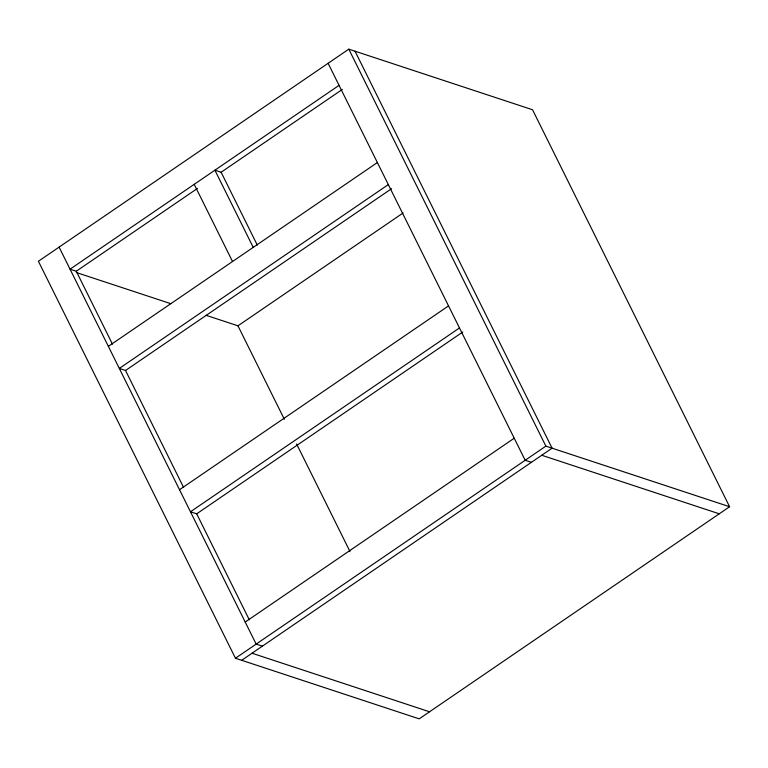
<?xml version="1.0" encoding="UTF-8"?>
<svg xmlns="http://www.w3.org/2000/svg" width="768" height="768" viewBox="0 0 768 768"><rect width="100%" height="100%" fill="white"/><g stroke="black" fill="none" stroke-linecap="round" stroke-linejoin="round"><path stroke-width="1.15" d="M348.806 49.152L38.4 261.264L235.459 658.243L419.194 718.848L729.6 506.736L532.541 109.757L348.806 49.152L545.866 446.131L729.6 506.736M339.062 85.344L70.042 269.184L76.272 271.238L112.454 344.141M76.272 271.238L197.472 188.41M253.219 247.382L214.896 170.189L221.126 172.243L342.336 89.424M108.355 346.368L377.376 162.538M388.33 184.589L119.309 368.429L125.539 370.483L183.619 487.488M125.539 370.483L391.584 188.678M206.093 315.312L237.955 325.824L403.075 212.986M179.52 489.725L448.541 305.894M459.485 327.946L190.474 511.776L196.694 513.83L249.312 619.824M196.694 513.83L462.749 332.026M245.213 622.051L514.224 438.221M235.459 658.243L545.866 446.131M241.69 660.298L552.096 448.186L355.037 51.206M76.378 272.534L170.822 303.677M541.747 455.261L719.251 513.802M531.408 462.326L525.178 460.272L328.109 63.293M262.387 646.157L256.157 644.102L59.098 247.123M252.038 653.232L429.542 711.782M221.126 172.243L257.318 245.146M194.208 184.33L232.522 261.523M237.955 325.824L284.342 419.29M296.611 443.99L349.939 551.424"/></g></svg>
